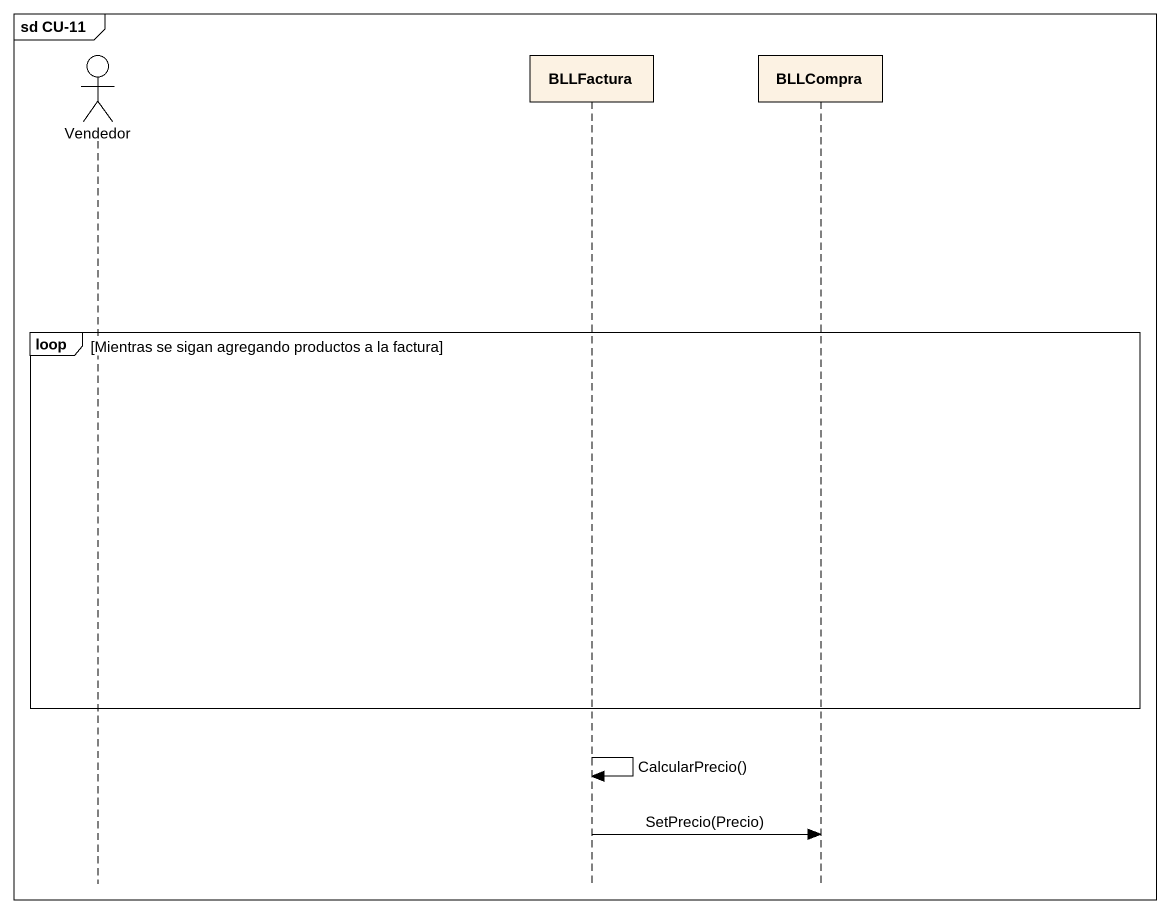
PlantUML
@startuml
mainframe sd CU-11
hide footbox
actor Vendedor
participant BLLFactura
participant BLLCompra

loop Mientras se sigan agregando productos a la factura
end
BLLFactura -> BLLFactura : CalcularPrecio()
BLLFactura -> BLLCompra : SetPrecio(Precio)
@enduml
